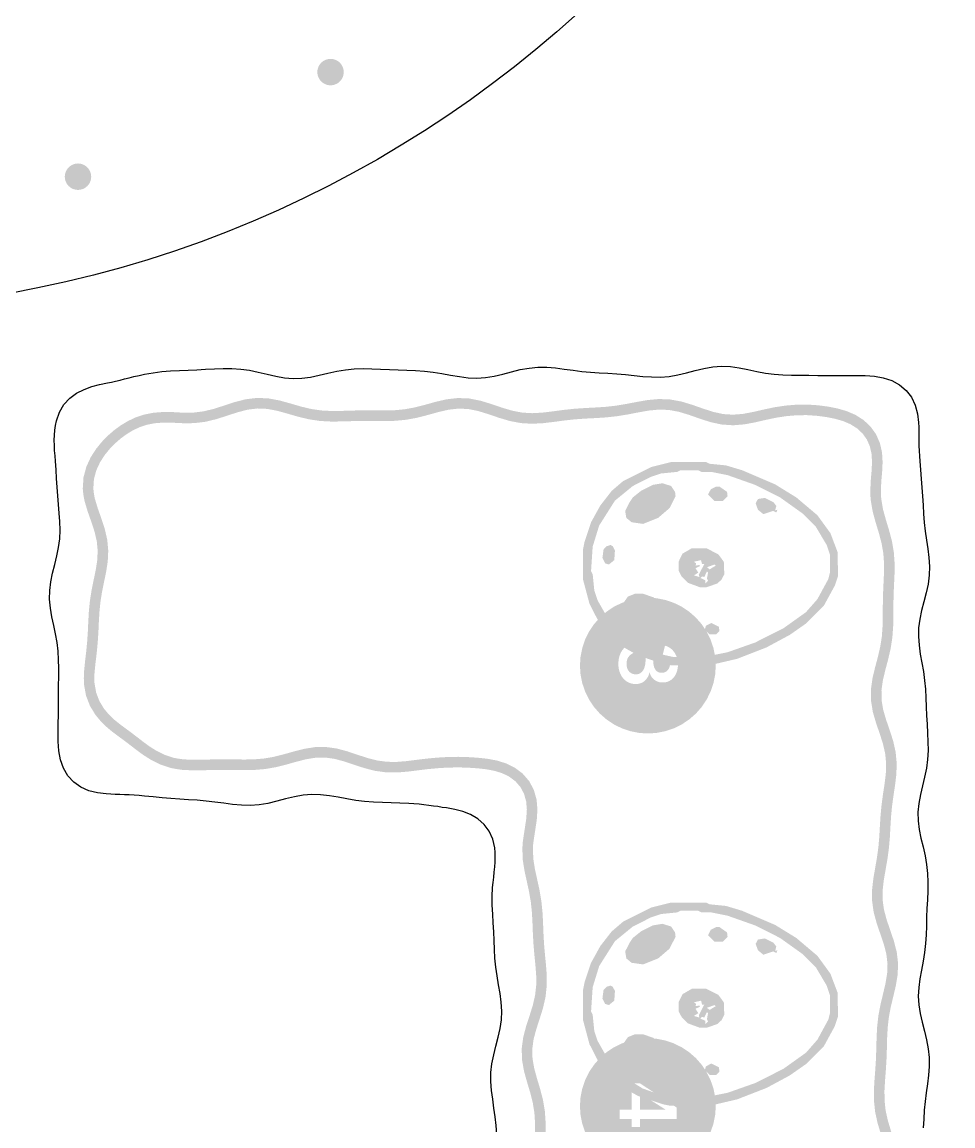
# Model space of a CAD drawing. Header units: millimetres. Extents: x 6 to 299, y 6 to 451.
# Drawn here: x 202.5 to 251.8, y 286.6 to 345.1 of the extents above; entities that cross this region are included whole.
import ezdxf

# ---------------------------------------------------------------- set-up
doc = ezdxf.new("R2010")
doc.units = ezdxf.units.MM
doc.layers.add('CUT', color=1, linetype='Continuous')
doc.layers.add('RASTER', color=7, linetype='Continuous')

msp = doc.modelspace()

# ---------------------------------------------------------------- hatches: boundary and pattern name
at = {"layer": 'RASTER'}
for points in [[(219.55, 342.436), (219.544, 342.344), (219.526, 342.254), (219.497, 342.168), (219.456, 342.086), (219.405, 342.009), (219.345, 341.941), (219.276, 341.88), (219.2, 341.829), (219.118, 341.789), (219.031, 341.759), (218.941, 341.742), (218.85, 341.736), (218.759, 341.742), (218.669, 341.759), (218.582, 341.789), (218.5, 341.829), (218.424, 341.88), (218.355, 341.941), (218.295, 342.009), (218.244, 342.086), (218.203, 342.168), (218.174, 342.254), (218.156, 342.344), (218.15, 342.436), (218.156, 342.527), (218.174, 342.617), (218.203, 342.703), (218.244, 342.786), (218.295, 342.862), (218.355, 342.931), (218.424, 342.991), (218.5, 343.042), (218.582, 343.082), (218.669, 343.112), (218.759, 343.13), (218.85, 343.136), (218.941, 343.13), (219.031, 343.112), (219.118, 343.082), (219.2, 343.042), (219.276, 342.991), (219.345, 342.931), (219.405, 342.862), (219.456, 342.786), (219.497, 342.703), (219.526, 342.617), (219.544, 342.527)], [(206.164, 336.891), (206.158, 336.8), (206.141, 336.71), (206.111, 336.623), (206.071, 336.541), (206.02, 336.465), (205.959, 336.396), (205.891, 336.336), (205.814, 336.285), (205.732, 336.244), (205.646, 336.215), (205.556, 336.197), (205.464, 336.191), (205.373, 336.197), (205.283, 336.215), (205.197, 336.244), (205.114, 336.285), (205.038, 336.336), (204.969, 336.396), (204.909, 336.465), (204.858, 336.541), (204.818, 336.623), (204.788, 336.71), (204.77, 336.8), (204.764, 336.891), (204.77, 336.982), (204.788, 337.072), (204.818, 337.159), (204.858, 337.241), (204.909, 337.317), (204.969, 337.386), (205.038, 337.446), (205.114, 337.497), (205.197, 337.538), (205.283, 337.567), (205.373, 337.585), (205.464, 337.591), (205.556, 337.585), (205.646, 337.567), (205.732, 337.538), (205.814, 337.497), (205.891, 337.446), (205.959, 337.386), (206.02, 337.317), (206.071, 337.241), (206.111, 337.159), (206.141, 337.072), (206.158, 336.982)], [(233.278, 259.427), (232.777, 259.43), (232.336, 259.517), (231.933, 259.675), (231.569, 259.891), (231.246, 260.151), (230.961, 260.444), (230.71, 260.765), (230.492, 261.113), (230.307, 261.489), (230.163, 261.895), (230.07, 262.331), (230.038, 262.8), (230.079, 263.308), (230.131, 263.568), (230.188, 263.843), (230.319, 264.405), (230.415, 264.989), (230.437, 265.586), (230.367, 266.184), (230.217, 266.77), (230.024, 267.339), (229.835, 267.888), (229.691, 268.42), (229.617, 268.941), (229.617, 269.462), (229.679, 269.995), (229.777, 270.544), (229.878, 271.107), (229.958, 271.677), (230.01, 272.246), (230.042, 272.808), (230.074, 273.361), (230.123, 273.909), (230.194, 274.459), (230.276, 275.018), (230.343, 275.591), (230.362, 276.178), (230.309, 276.77), (230.18, 277.358), (229.999, 277.931), (229.808, 278.485), (229.651, 279.021), (229.563, 279.541), (229.557, 280.055), (229.63, 280.579), (229.759, 281.119), (229.911, 281.677), (230.047, 282.249), (230.14, 282.828), (230.185, 283.405), (230.196, 283.974), (230.195, 284.533), (230.201, 285.085), (230.221, 285.638), (230.244, 286.2), (230.25, 286.772), (230.211, 287.354), (230.115, 287.937), (229.969, 288.512), (229.8, 289.072), (229.651, 289.614), (229.557, 290.139), (229.543, 290.653), (229.613, 291.17), (229.755, 291.703), (229.935, 292.255), (230.112, 292.825), (230.245, 293.409), (230.31, 293.998), (230.31, 294.582), (230.267, 295.153), (230.211, 295.712), (230.165, 296.263), (230.135, 296.814), (230.114, 297.372), (230.083, 297.939), (230.023, 298.512), (229.926, 299.085), (229.803, 299.649), (229.682, 300.199), (229.598, 300.732), (229.579, 301.26), (229.59, 301.507), (229.624, 301.759), (229.704, 302.283), (229.782, 302.807), (229.817, 303.343), (229.772, 303.879), (229.626, 304.393), (229.376, 304.859), (229.033, 305.255), (228.618, 305.568), (228.157, 305.794), (227.673, 305.945), (227.177, 306.038), (226.675, 306.093), (226.159, 306.127), (225.618, 306.143), (225.329, 306.137), (225.039, 306.132), (224.493, 306.099), (223.945, 306.048), (223.402, 305.981), (222.869, 305.914), (222.35, 305.873), (221.841, 305.879), (221.334, 305.947), (220.82, 306.076), (220.292, 306.249), (219.746, 306.432), (219.182, 306.583), (218.604, 306.664), (218.024, 306.656), (217.453, 306.566), (216.898, 306.425), (216.359, 306.272), (215.835, 306.141), (215.318, 306.052), (214.801, 306.008), (214.276, 305.999), (213.741, 306.007), (213.198, 306.013), (212.654, 306.006), (212.115, 305.992), (211.586, 305.985), (211.061, 306.007), (210.799, 306.043), (210.542, 306.089), (210.052, 306.25), (209.621, 306.463), (209.24, 306.705), (208.903, 306.952), (208.596, 307.19), (208.302, 307.415), (208.011, 307.629), (207.715, 307.848), (207.414, 308.088), (207.116, 308.369), (206.837, 308.702), (206.6, 309.094), (206.429, 309.541), (206.339, 310.045), (206.334, 310.309), (206.339, 310.579), (206.392, 311.111), (206.456, 311.649), (206.509, 312.195), (206.545, 312.74), (206.569, 313.28), (206.6, 313.811), (206.651, 314.336), (206.734, 314.86), (206.841, 315.392), (206.954, 315.936), (207.041, 316.496), (207.068, 317.069), (207.015, 317.646), (206.885, 318.215), (206.705, 318.769), (206.515, 319.305), (206.356, 319.83), (206.308, 320.09), (206.277, 320.351), (206.309, 320.864), (206.436, 321.331), (206.634, 321.756), (206.878, 322.135), (207.15, 322.468), (207.437, 322.761), (207.735, 323.02), (208.046, 323.247), (208.375, 323.446), (208.728, 323.612), (209.112, 323.74), (209.531, 323.823), (209.988, 323.859), (210.491, 323.853), (210.756, 323.835), (211.044, 323.825), (211.621, 323.828), (212.214, 323.9), (212.8, 324.041), (213.371, 324.224), (213.924, 324.405), (214.457, 324.543), (214.977, 324.606), (215.494, 324.584), (216.023, 324.484), (216.57, 324.332), (217.136, 324.168), (217.715, 324.03), (218.3, 323.943), (218.883, 323.912), (219.455, 323.918), (220.017, 323.936), (220.572, 323.947), (221.128, 323.944), (221.693, 323.939), (222.267, 323.952), (222.85, 324.007), (223.432, 324.113), (224.005, 324.26), (224.562, 324.415), (225.101, 324.54), (225.624, 324.6), (226.14, 324.578), (226.666, 324.474), (227.208, 324.307), (227.77, 324.115), (228.349, 323.943), (228.941, 323.831), (229.535, 323.796), (230.121, 323.827), (230.692, 323.895), (231.251, 323.97), (231.803, 324.03), (232.355, 324.069), (232.915, 324.097), (233.484, 324.135), (234.058, 324.199), (234.63, 324.293), (235.191, 324.403), (235.738, 324.498), (236.268, 324.547), (236.79, 324.527), (237.316, 324.429), (237.855, 324.266), (238.413, 324.069), (238.99, 323.883), (239.584, 323.755), (240.186, 323.715), (240.782, 323.763), (241.362, 323.872), (241.925, 324.002), (242.475, 324.118), (243.019, 324.2), (243.565, 324.247), (243.835, 324.251), (244.11, 324.252), (244.634, 324.217), (245.127, 324.153), (245.59, 324.062), (246.02, 323.938), (246.411, 323.77), (246.757, 323.552), (247.048, 323.282), (247.277, 322.963), (247.437, 322.6), (247.527, 322.199), (247.552, 321.767), (247.53, 321.306), (247.487, 320.815), (247.462, 320.294), (247.462, 320.01), (247.49, 319.71), (247.588, 319.136), (247.745, 318.561), (247.915, 318.003), (248.058, 317.461), (248.151, 316.929), (248.189, 316.395), (248.184, 315.853), (248.159, 315.3), (248.135, 314.737), (248.124, 314.173), (248.122, 313.615), (248.112, 313.066), (248.073, 312.526), (247.99, 311.989), (247.864, 311.445), (247.716, 310.888), (247.578, 310.313), (247.495, 309.721), (247.498, 309.12), (247.595, 308.523), (247.763, 307.942), (247.957, 307.379), (248.131, 306.835), (248.251, 306.306), (248.3, 305.784), (248.283, 305.255), (248.218, 304.713), (248.133, 304.156), (248.057, 303.59), (248.003, 303.021), (247.968, 302.457), (247.937, 301.902), (247.889, 301.355), (247.815, 300.808), (247.719, 300.255), (247.622, 299.688), (247.556, 299.106), (247.555, 298.512), (247.638, 297.917), (247.795, 297.332), (247.989, 296.765), (248.176, 296.217), (248.312, 295.687), (248.373, 295.169), (248.353, 294.65), (248.264, 294.118), (248.134, 293.569), (247.999, 293.004), (247.891, 292.429), (247.825, 291.852), (247.794, 291.281), (247.78, 290.72), (247.762, 290.166), (247.729, 289.614), (247.686, 289.055), (247.652, 288.485), (247.655, 287.903), (247.719, 287.316), (247.846, 286.732), (248.017, 286.161), (248.193, 285.608), (248.331, 285.073), (248.399, 284.554), (248.382, 284.04), (248.285, 283.515), (248.129, 282.973), (247.953, 282.412), (247.799, 281.835), (247.699, 281.25), (247.661, 280.664), (247.673, 280.088), (247.708, 279.524), (247.742, 278.969), (247.761, 278.417), (247.771, 277.859), (247.787, 277.292), (247.831, 276.717), (247.919, 276.139), (248.045, 275.567), (248.187, 275.008), (248.309, 274.466), (248.375, 273.941), (248.365, 273.425), (248.272, 272.904), (248.112, 272.367), (247.917, 271.811), (247.734, 271.236), (247.605, 270.646), (247.556, 270.051), (247.583, 269.462), (247.661, 268.887), (247.756, 268.326), (247.839, 267.776), (247.896, 267.229), (247.933, 266.678), (247.964, 266.118), (248.009, 265.55), (248.079, 264.98), (248.168, 264.418), (248.254, 263.863), (248.277, 263.592), (248.288, 263.325), (248.23, 262.815), (248.083, 262.36), (247.859, 261.96), (247.582, 261.618), (247.276, 261.334), (246.958, 261.099), (246.642, 260.896), (246.328, 260.704), (246.013, 260.509), (245.687, 260.3), (245.339, 260.078), (244.955, 259.855), (244.509, 259.644), (244.748, 259.138), (245.214, 259.359), (245.63, 259.599), (245.989, 259.828), (246.312, 260.035), (246.621, 260.227), (246.939, 260.421), (247.278, 260.639), (247.635, 260.904), (247.993, 261.236), (248.324, 261.647), (248.597, 262.138), (248.778, 262.697), (248.847, 263.29), (248.836, 263.625), (248.81, 263.935), (248.722, 264.504), (248.634, 265.058), (248.567, 265.606), (248.523, 266.155), (248.492, 266.712), (248.455, 267.278), (248.394, 267.848), (248.309, 268.415), (248.215, 268.971), (248.141, 269.513), (248.116, 270.041), (248.159, 270.563), (248.275, 271.09), (248.449, 271.633), (248.645, 272.194), (248.817, 272.774), (248.922, 273.37), (248.935, 273.97), (248.861, 274.563), (248.733, 275.138), (248.59, 275.696), (248.469, 276.241), (248.388, 276.78), (248.346, 277.322), (248.331, 277.872), (248.321, 278.431), (248.301, 278.996), (248.267, 279.558), (248.233, 280.111), (248.222, 280.652), (248.256, 281.184), (248.347, 281.715), (248.491, 282.256), (248.666, 282.812), (248.83, 283.387), (248.939, 283.979), (248.959, 284.582), (248.881, 285.18), (248.731, 285.762), (248.552, 286.326), (248.389, 286.872), (248.272, 287.406), (248.215, 287.935), (248.212, 288.47), (248.245, 289.017), (248.288, 289.576), (248.321, 290.14), (248.34, 290.704), (248.354, 291.259), (248.383, 291.805), (248.445, 292.345), (248.547, 292.888), (248.679, 293.44), (248.813, 294.008), (248.91, 294.593), (248.933, 295.191), (248.863, 295.79), (248.713, 296.377), (248.52, 296.946), (248.331, 297.496), (248.188, 298.029), (248.114, 298.551), (248.115, 299.074), (248.176, 299.609), (248.271, 300.159), (248.369, 300.723), (248.446, 301.293), (248.496, 301.862), (248.527, 302.424), (248.561, 302.978), (248.613, 303.526), (248.688, 304.077), (248.773, 304.637), (248.842, 305.212), (248.86, 305.801), (248.804, 306.395), (248.672, 306.983), (248.489, 307.556), (248.297, 308.111), (248.142, 308.647), (248.056, 309.167), (248.054, 309.683), (248.129, 310.208), (248.259, 310.75), (248.408, 311.31), (248.54, 311.883), (248.629, 312.463), (248.672, 313.04), (248.683, 313.609), (248.685, 314.167), (248.695, 314.72), (248.719, 315.275), (248.745, 315.838), (248.749, 316.413), (248.707, 316.997), (248.606, 317.581), (248.454, 318.156), (248.284, 318.716), (248.135, 319.258), (248.044, 319.791), (248.022, 320.036), (248.022, 320.276), (248.046, 320.777), (248.089, 321.267), (248.113, 321.769), (248.082, 322.277), (247.969, 322.775), (247.764, 323.241), (247.469, 323.653), (247.098, 323.997), (246.672, 324.266), (246.209, 324.465), (245.722, 324.607), (245.217, 324.706), (244.688, 324.775), (244.134, 324.812), (243.83, 324.812), (243.53, 324.806), (242.953, 324.757), (242.375, 324.669), (241.805, 324.549), (241.247, 324.42), (240.707, 324.319), (240.182, 324.276), (239.663, 324.31), (239.136, 324.424), (238.592, 324.6), (238.03, 324.798), (237.448, 324.974), (236.853, 325.083), (236.254, 325.107), (235.664, 325.054), (235.089, 324.954), (234.53, 324.845), (233.981, 324.754), (233.434, 324.693), (232.882, 324.657), (232.321, 324.628), (231.753, 324.588), (231.184, 324.527), (230.622, 324.451), (230.072, 324.385), (229.537, 324.356), (229.01, 324.387), (228.482, 324.488), (227.94, 324.648), (227.381, 324.84), (226.803, 325.017), (226.207, 325.135), (225.603, 325.16), (225.005, 325.092), (224.423, 324.958), (223.86, 324.801), (223.312, 324.661), (222.773, 324.562), (222.235, 324.512), (221.689, 324.499), (221.132, 324.505), (220.568, 324.507), (220.002, 324.496), (219.443, 324.478), (218.895, 324.472), (218.356, 324.501), (217.821, 324.58), (217.279, 324.709), (216.724, 324.871), (216.15, 325.03), (215.558, 325.14), (214.955, 325.166), (214.353, 325.094), (213.766, 324.943), (213.198, 324.757), (212.649, 324.581), (212.114, 324.452), (211.586, 324.387), (211.049, 324.386), (210.784, 324.395), (210.508, 324.413), (209.97, 324.419), (209.455, 324.378), (208.97, 324.282), (208.521, 324.132), (208.111, 323.94), (207.735, 323.714), (207.385, 323.458), (207.052, 323.169), (206.731, 322.841), (206.424, 322.463), (206.142, 322.026), (205.909, 321.522), (205.756, 320.954), (205.717, 320.353), (205.753, 320.009), (205.814, 319.688), (205.983, 319.13), (206.174, 318.588), (206.345, 318.065), (206.462, 317.557), (206.508, 317.057), (206.483, 316.553), (206.403, 316.037), (206.292, 315.504), (206.182, 314.959), (206.096, 314.407), (206.041, 313.855), (206.01, 313.309), (205.985, 312.772), (205.95, 312.24), (205.898, 311.709), (205.835, 311.171), (205.78, 310.619), (205.773, 310.308), (205.783, 309.976), (205.888, 309.392), (206.096, 308.849), (206.38, 308.378), (206.707, 307.986), (207.046, 307.665), (207.373, 307.403), (207.678, 307.178), (207.966, 306.966), (208.254, 306.746), (208.566, 306.504), (208.925, 306.241), (209.348, 305.974), (209.841, 305.731), (210.392, 305.549), (210.711, 305.49), (211.02, 305.448), (211.578, 305.425), (212.126, 305.432), (212.665, 305.446), (213.199, 305.452), (213.734, 305.447), (214.276, 305.439), (214.829, 305.448), (215.39, 305.496), (215.95, 305.593), (216.504, 305.73), (217.043, 305.884), (217.566, 306.017), (218.072, 306.097), (218.569, 306.105), (219.07, 306.034), (219.584, 305.896), (220.115, 305.717), (220.665, 305.538), (221.228, 305.397), (221.799, 305.32), (222.368, 305.313), (222.926, 305.357), (223.471, 305.425), (224.006, 305.491), (224.536, 305.54), (225.065, 305.573), (225.339, 305.577), (225.611, 305.583), (226.133, 305.567), (226.627, 305.535), (227.095, 305.484), (227.538, 305.401), (227.95, 305.274), (228.325, 305.09), (228.65, 304.846), (228.914, 304.542), (229.106, 304.183), (229.22, 303.779), (229.256, 303.338), (229.225, 302.866), (229.15, 302.367), (229.069, 301.84), (229.032, 301.557), (229.019, 301.255), (229.04, 300.677), (229.132, 300.095), (229.256, 299.53), (229.376, 298.979), (229.468, 298.436), (229.524, 297.895), (229.554, 297.346), (229.575, 296.788), (229.606, 296.224), (229.653, 295.66), (229.709, 295.104), (229.75, 294.56), (229.751, 294.029), (229.692, 293.502), (229.571, 292.971), (229.401, 292.426), (229.217, 291.862), (229.064, 291.28), (228.983, 290.683), (229, 290.081), (229.104, 289.49), (229.262, 288.917), (229.429, 288.362), (229.567, 287.822), (229.655, 287.29), (229.689, 286.756), (229.684, 286.214), (229.661, 285.66), (229.641, 285.098), (229.635, 284.535), (229.636, 283.979), (229.626, 283.432), (229.584, 282.894), (229.497, 282.358), (229.368, 281.815), (229.217, 281.258), (229.079, 280.683), (228.998, 280.091), (229.005, 279.49), (229.105, 278.895), (229.274, 278.315), (229.467, 277.755), (229.639, 277.212), (229.755, 276.684), (229.802, 276.162), (229.784, 275.633), (229.72, 275.091), (229.639, 274.535), (229.566, 273.97), (229.515, 273.402), (229.483, 272.84), (229.451, 272.287), (229.401, 271.741), (229.324, 271.196), (229.225, 270.643), (229.125, 270.077), (229.058, 269.495), (229.058, 268.901), (229.142, 268.307), (229.299, 267.723), (229.494, 267.157), (229.68, 266.61), (229.816, 266.081), (229.877, 265.564), (229.857, 265.046), (229.77, 264.514), (229.642, 263.966), (229.581, 263.679), (229.523, 263.375), (229.478, 262.805), (229.514, 262.255), (229.624, 261.743), (229.791, 261.272), (230.002, 260.841), (230.251, 260.443), (230.539, 260.075), (230.87, 259.735), (231.251, 259.43), (231.687, 259.172), (232.18, 258.979), (232.722, 258.872), (233.274, 258.866)]]:
    msp.add_hatch(color=7, dxfattribs=at).paths.add_polyline_path(points)
h = msp.add_hatch(color=7, dxfattribs=at)
h.paths.add_polyline_path([(245.725, 316.999), (245.751, 315.733), (245.579, 315.216), (245.002, 314.157), (244.054, 313.209), (243.193, 312.606), (241.961, 311.943), (240.411, 311.34), (238.946, 310.996), (236.879, 310.996), (236.449, 311.082), (235.157, 311.513), (234.442, 311.917), (233.322, 312.951), (232.978, 313.468), (232.573, 314.269), (232.228, 315.561), (232.228, 317.111), (232.314, 317.542), (232.659, 318.575), (233.15, 319.463), (233.753, 320.238), (234.356, 320.755), (235.846, 321.504), (236.879, 321.762), (238.774, 321.762), (238.946, 321.676), (239.808, 321.59), (240.669, 321.332), (242.418, 320.582), (243.537, 319.893), (244.657, 318.946), (245.346, 317.998)])
h.paths.add_polyline_path([(245.32, 316.853), (245.148, 317.37), (244.571, 318.343), (243.882, 319.032), (242.676, 319.893), (241.358, 320.556), (239.894, 321.073), (239.033, 321.246), (238.516, 321.246), (238.344, 321.332), (237.396, 321.332), (237.224, 321.246), (236.363, 321.159), (235.846, 320.987), (234.872, 320.496), (233.925, 319.721), (233.09, 318.403), (232.745, 317.283), (232.659, 315.991), (232.745, 315.819), (232.831, 314.958), (233.003, 314.441), (233.753, 313.123), (234.27, 312.606), (235.389, 311.917), (236.276, 311.599), (237.052, 311.426), (238.602, 311.426), (239.894, 311.685), (241.358, 312.202), (242.848, 312.951), (244.054, 313.812), (244.657, 314.501), (245.234, 315.561), (245.32, 315.905)], flags=0)
h.paths.add_polyline_path([(242.538, 319.239), (242.478, 319.092), (242.306, 319.178), (241.789, 319.006), (241.505, 319.239), (241.384, 319.583), (241.505, 319.807), (241.875, 319.867), (242.331, 319.635), (242.478, 319.437), (242.418, 319.204)], flags=0)
h.paths.add_polyline_path([(239.868, 320.186), (239.894, 319.954), (239.636, 319.695), (239.205, 319.695), (238.86, 320.04), (239.007, 320.324), (239.291, 320.47), (239.463, 320.47)], flags=0)
h.paths.add_polyline_path([(239.696, 316.482), (239.722, 315.819), (239.575, 315.535), (239.351, 315.328), (238.774, 315.13), (238.43, 315.13), (237.801, 315.363), (237.456, 315.707), (237.31, 315.991), (237.31, 316.508), (237.508, 316.913), (237.999, 317.197), (238.774, 317.197), (239.403, 316.879)], flags=0)
h.paths.add_polyline_path([(239.437, 313.037), (239.463, 312.805), (239.291, 312.632), (238.946, 312.632), (238.688, 312.891), (238.748, 313.089), (239.033, 313.235)], flags=0)
h.paths.add_polyline_path([(239.265, 316.276), (239.205, 316.336), (238.8, 316.19), (238.946, 316.078)], flags=0)
h.paths.add_polyline_path([(238.86, 315.905), (238.8, 315.966), (238.662, 315.673), (238.542, 315.707), (238.456, 315.621), (238.714, 315.501), (238.714, 315.328), (238.86, 315.475), (238.8, 315.587)], flags=0)
h.paths.add_polyline_path([(238.662, 316.362), (238.542, 316.362), (238.49, 316.569), (238.111, 316.482), (238.232, 316.396), (238.197, 316.276), (238.404, 316.31), (238.43, 316.25), (238.197, 316.138), (238.344, 315.905), (238.111, 315.759), (238.404, 315.673), (238.369, 315.793)], flags=0)
h.paths.add_polyline_path([(237.112, 320.186), (237.138, 319.954), (236.819, 319.325), (236.216, 318.808), (235.415, 318.489), (234.812, 318.575), (234.528, 318.808), (234.468, 319.178), (234.7, 319.635), (234.872, 319.893), (235.303, 320.238), (235.932, 320.556), (236.449, 320.643), (236.905, 320.496)], flags=0)
h.paths.add_polyline_path([(236.94, 313.554), (236.965, 313.063), (236.853, 312.83), (236.535, 312.632), (235.846, 312.632), (234.959, 313.037), (234.528, 313.468), (234.295, 313.924), (234.295, 314.183), (234.614, 314.639), (234.984, 314.786), (235.415, 314.786), (235.992, 314.588), (235.958, 314.467), (236.164, 314.157), (236.044, 314.036), (236.363, 314.01), (236.474, 313.864), (236.595, 313.898), (236.595, 313.778), (236.449, 313.666), (236.535, 313.58), (236.767, 313.778), (236.733, 313.864), (236.044, 314.467), (236.104, 314.527), (236.474, 314.295), (236.819, 313.864), (236.879, 313.752), (236.819, 313.606)], flags=0)
h.paths.add_polyline_path([(233.925, 317.085), (233.891, 316.569), (233.606, 316.336), (233.408, 316.396), (233.262, 316.681), (233.322, 317.137), (233.494, 317.309), (233.692, 317.37), (233.804, 317.309)], flags=0)
h = msp.add_hatch(color=7, dxfattribs=at)
h.paths.add_polyline_path([(239.269, 310.979), (239.239, 310.509), (239.147, 310.047), (238.995, 309.601), (238.787, 309.179), (238.526, 308.787), (238.215, 308.433), (237.861, 308.123), (237.47, 307.861), (237.047, 307.653), (236.601, 307.502), (236.14, 307.41), (235.67, 307.379), (235.2, 307.41), (234.738, 307.502), (234.292, 307.653), (233.87, 307.861), (233.479, 308.123), (233.125, 308.433), (232.814, 308.787), (232.552, 309.179), (232.344, 309.601), (232.193, 310.047), (232.101, 310.509), (232.07, 310.979), (232.101, 311.449), (232.193, 311.91), (232.344, 312.356), (232.552, 312.778), (232.814, 313.17), (233.125, 313.524), (233.479, 313.834), (233.87, 314.096), (234.292, 314.304), (234.738, 314.456), (235.2, 314.548), (235.67, 314.578), (236.14, 314.548), (236.601, 314.456), (237.047, 314.304), (237.47, 314.096), (237.861, 313.834), (238.215, 313.524), (238.526, 313.17), (238.787, 312.778), (238.995, 312.356), (239.147, 311.91), (239.239, 311.449)])
h.paths.add_polyline_path([(235.954, 311.374), (235.547, 311.374), (235.547, 311.246), (235.546, 311.216), (235.545, 311.186), (235.543, 311.156), (235.54, 311.125), (235.537, 311.093), (235.532, 311.062), (235.527, 311.03), (235.521, 310.998), (235.514, 310.966), (235.506, 310.934), (235.498, 310.904), (235.488, 310.874), (235.477, 310.845), (235.465, 310.817), (235.452, 310.789), (235.438, 310.762), (235.423, 310.736), (235.407, 310.711), (235.389, 310.687), (235.37, 310.665), (235.35, 310.643), (235.328, 310.623), (235.305, 310.604), (235.281, 310.586), (235.256, 310.569), (235.228, 310.555), (235.2, 310.543), (235.17, 310.533), (235.139, 310.526), (235.106, 310.52), (235.072, 310.517), (235.037, 310.516), (235.004, 310.516), (234.972, 310.519), (234.941, 310.523), (234.912, 310.528), (234.884, 310.535), (234.857, 310.543), (234.832, 310.553), (234.808, 310.565), (234.785, 310.577), (234.763, 310.591), (234.742, 310.605), (234.723, 310.621), (234.704, 310.637), (234.687, 310.655), (234.67, 310.673), (234.655, 310.692), (234.64, 310.712), (234.627, 310.733), (234.615, 310.754), (234.603, 310.776), (234.593, 310.798), (234.583, 310.822), (234.575, 310.846), (234.568, 310.87), (234.561, 310.895), (234.556, 310.92), (234.551, 310.945), (234.547, 310.97), (234.544, 310.994), (234.542, 311.019), (234.54, 311.043), (234.54, 311.068), (234.542, 311.127), (234.548, 311.183), (234.557, 311.237), (234.571, 311.287), (234.588, 311.335), (234.609, 311.38), (234.634, 311.422), (234.663, 311.461), (234.695, 311.497), (234.728, 311.53), (234.763, 311.56), (234.8, 311.588), (234.839, 311.612), (234.879, 311.633), (234.921, 311.651), (234.965, 311.667), (234.816, 312.143), (234.77, 312.127), (234.726, 312.11), (234.683, 312.091), (234.642, 312.071), (234.602, 312.049), (234.564, 312.026), (234.528, 312.001), (234.493, 311.975), (234.46, 311.947), (234.428, 311.918), (234.398, 311.889), (234.37, 311.858), (234.343, 311.826), (234.318, 311.793), (234.294, 311.759), (234.272, 311.724), (234.252, 311.688), (234.233, 311.651), (234.215, 311.614), (234.199, 311.575), (234.184, 311.535), (234.17, 311.495), (234.158, 311.454), (234.147, 311.412), (234.138, 311.369), (234.129, 311.326), (234.122, 311.282), (234.117, 311.237), (234.112, 311.191), (234.109, 311.145), (234.107, 311.098), (234.107, 311.051), (234.108, 311.003), (234.11, 310.956), (234.115, 310.908), (234.121, 310.861), (234.129, 310.814), (234.139, 310.767), (234.151, 310.72), (234.164, 310.673), (234.179, 310.627), (234.196, 310.582), (234.215, 310.538), (234.236, 310.495), (234.258, 310.453), (234.282, 310.413), (234.308, 310.373), (234.336, 310.335), (234.366, 310.298), (234.397, 310.263), (234.43, 310.23), (234.466, 310.199), (234.503, 310.17), (234.542, 310.142), (234.582, 310.117), (234.625, 310.093), (234.669, 310.072), (234.716, 310.053), (234.764, 310.037), (234.814, 310.025), (234.866, 310.015), (234.92, 310.007), (234.975, 310.003), (235.033, 310.002), (235.101, 310.004), (235.167, 310.012), (235.231, 310.026), (235.291, 310.045), (235.349, 310.069), (235.404, 310.099), (235.457, 310.133), (235.506, 310.174), (235.552, 310.218), (235.594, 310.266), (235.632, 310.317), (235.665, 310.372), (235.694, 310.429), (235.719, 310.49), (235.739, 310.554), (235.755, 310.622), (235.763, 310.622), (235.78, 310.562), (235.801, 310.505), (235.826, 310.451), (235.855, 310.4), (235.888, 310.353), (235.925, 310.308), (235.967, 310.267), (236.012, 310.229), (236.06, 310.195), (236.11, 310.165), (236.161, 310.14), (236.214, 310.119), (236.269, 310.103), (236.325, 310.092), (236.383, 310.085), (236.443, 310.082), (236.493, 310.084), (236.542, 310.087), (236.589, 310.093), (236.634, 310.102), (236.678, 310.112), (236.72, 310.125), (236.761, 310.141), (236.8, 310.159), (236.837, 310.179), (236.873, 310.201), (236.908, 310.224), (236.94, 310.25), (236.972, 310.277), (237.002, 310.306), (237.03, 310.337), (237.057, 310.369), (237.082, 310.403), (237.106, 310.439), (237.128, 310.475), (237.148, 310.514), (237.167, 310.553), (237.184, 310.594), (237.2, 310.636), (237.214, 310.679), (237.226, 310.724), (237.237, 310.769), (237.246, 310.814), (237.254, 310.86), (237.259, 310.907), (237.264, 310.954), (237.266, 311.002), (237.267, 311.051), (237.266, 311.095), (237.264, 311.139), (237.26, 311.182), (237.254, 311.225), (237.247, 311.267), (237.238, 311.309), (237.228, 311.35), (237.216, 311.391), (237.203, 311.431), (237.188, 311.469), (237.172, 311.507), (237.155, 311.544), (237.136, 311.58), (237.117, 311.615), (237.096, 311.649), (237.074, 311.682), (237.05, 311.713), (237.026, 311.744), (237, 311.773), (236.974, 311.802), (236.946, 311.829), (236.918, 311.854), (236.888, 311.879), (236.857, 311.903), (236.825, 311.925), (236.793, 311.945), (236.759, 311.964), (236.725, 311.981), (236.69, 311.996), (236.654, 312.01), (236.617, 312.022), (236.579, 312.032), (236.456, 311.552), (236.498, 311.539), (236.538, 311.524), (236.577, 311.506), (236.613, 311.486), (236.647, 311.464), (236.679, 311.439), (236.708, 311.412), (236.736, 311.382), (236.761, 311.35), (236.782, 311.317), (236.801, 311.281), (236.816, 311.243), (236.827, 311.203), (236.836, 311.162), (236.841, 311.118), (236.842, 311.072), (236.842, 311.049), (236.84, 311.026), (236.838, 311.003), (236.835, 310.98), (236.831, 310.958), (236.825, 310.936), (236.819, 310.913), (236.812, 310.892), (236.805, 310.87), (236.796, 310.849), (236.787, 310.829), (236.776, 310.81), (236.765, 310.791), (236.753, 310.773), (236.741, 310.755), (236.727, 310.739), (236.713, 310.723), (236.698, 310.707), (236.682, 310.693), (236.666, 310.68), (236.648, 310.667), (236.63, 310.655), (236.611, 310.645), (236.592, 310.635), (236.571, 310.626), (236.55, 310.618), (236.528, 310.611), (236.506, 310.606), (236.482, 310.602), (236.459, 310.599), (236.434, 310.597), (236.409, 310.596), (236.375, 310.597), (236.342, 310.6), (236.311, 310.604), (236.282, 310.611), (236.254, 310.619), (236.229, 310.629), (236.204, 310.64), (236.182, 310.654), (236.16, 310.669), (236.14, 310.685), (236.121, 310.702), (236.104, 310.72), (236.087, 310.74), (236.071, 310.76), (236.057, 310.782), (236.044, 310.805), (236.031, 310.828), (236.02, 310.852), (236.01, 310.877), (236.001, 310.903), (235.992, 310.929), (235.985, 310.955), (235.979, 310.983), (235.974, 311.011), (235.969, 311.039), (235.965, 311.067), (235.962, 311.095), (235.959, 311.124), (235.957, 311.152), (235.956, 311.181), (235.955, 311.209), (235.954, 311.238), (235.954, 311.374)], flags=0)
h = msp.add_hatch(color=7, dxfattribs=at)
h.paths.add_polyline_path([(245.725, 293.649), (245.751, 292.383), (245.579, 291.866), (245.002, 290.807), (244.054, 289.859), (243.193, 289.256), (241.961, 288.593), (240.411, 287.99), (238.946, 287.646), (236.879, 287.646), (236.449, 287.732), (235.157, 288.163), (234.442, 288.567), (233.322, 289.601), (232.978, 290.118), (232.573, 290.919), (232.228, 292.211), (232.228, 293.761), (232.314, 294.192), (232.659, 295.225), (233.15, 296.113), (233.753, 296.888), (234.356, 297.405), (235.846, 298.154), (236.879, 298.412), (238.774, 298.412), (238.946, 298.326), (239.808, 298.24), (240.669, 297.982), (242.418, 297.232), (243.537, 296.543), (244.657, 295.596), (245.346, 294.648)])
h.paths.add_polyline_path([(245.32, 293.503), (245.148, 294.02), (244.571, 294.993), (243.882, 295.682), (242.676, 296.543), (241.358, 297.206), (239.894, 297.723), (239.033, 297.896), (238.516, 297.896), (238.344, 297.982), (237.396, 297.982), (237.224, 297.896), (236.363, 297.809), (235.846, 297.637), (234.872, 297.146), (233.925, 296.371), (233.09, 295.053), (232.745, 293.933), (232.659, 292.641), (232.745, 292.469), (232.831, 291.608), (233.003, 291.091), (233.753, 289.773), (234.27, 289.256), (235.389, 288.567), (236.276, 288.249), (237.052, 288.076), (238.602, 288.076), (239.894, 288.335), (241.358, 288.852), (242.848, 289.601), (244.054, 290.462), (244.657, 291.151), (245.234, 292.211), (245.32, 292.555)], flags=0)
h.paths.add_polyline_path([(242.538, 295.889), (242.478, 295.742), (242.306, 295.828), (241.789, 295.656), (241.505, 295.889), (241.384, 296.233), (241.505, 296.457), (241.875, 296.517), (242.331, 296.285), (242.478, 296.087), (242.418, 295.854)], flags=0)
h.paths.add_polyline_path([(239.868, 296.836), (239.894, 296.604), (239.636, 296.345), (239.205, 296.345), (238.86, 296.69), (239.007, 296.974), (239.291, 297.12), (239.463, 297.12)], flags=0)
h.paths.add_polyline_path([(239.696, 293.132), (239.722, 292.469), (239.575, 292.185), (239.351, 291.978), (238.774, 291.78), (238.43, 291.78), (237.801, 292.013), (237.456, 292.357), (237.31, 292.641), (237.31, 293.158), (237.508, 293.563), (237.999, 293.847), (238.774, 293.847), (239.403, 293.529)], flags=0)
h.paths.add_polyline_path([(239.437, 289.687), (239.463, 289.455), (239.291, 289.282), (238.946, 289.282), (238.688, 289.541), (238.748, 289.739), (239.033, 289.885)], flags=0)
h.paths.add_polyline_path([(239.265, 292.926), (239.205, 292.986), (238.8, 292.84), (238.946, 292.728)], flags=0)
h.paths.add_polyline_path([(238.86, 292.555), (238.8, 292.616), (238.662, 292.323), (238.542, 292.357), (238.456, 292.271), (238.714, 292.151), (238.714, 291.978), (238.86, 292.125), (238.8, 292.237)], flags=0)
h.paths.add_polyline_path([(238.662, 293.012), (238.542, 293.012), (238.49, 293.219), (238.111, 293.132), (238.232, 293.046), (238.197, 292.926), (238.404, 292.96), (238.43, 292.9), (238.197, 292.788), (238.344, 292.555), (238.111, 292.409), (238.404, 292.323), (238.369, 292.443)], flags=0)
h.paths.add_polyline_path([(237.112, 296.836), (237.138, 296.604), (236.819, 295.975), (236.216, 295.458), (235.415, 295.139), (234.812, 295.225), (234.528, 295.458), (234.468, 295.828), (234.7, 296.285), (234.872, 296.543), (235.303, 296.888), (235.932, 297.206), (236.449, 297.293), (236.905, 297.146)], flags=0)
h.paths.add_polyline_path([(236.94, 290.204), (236.965, 289.713), (236.853, 289.48), (236.535, 289.282), (235.846, 289.282), (234.959, 289.687), (234.528, 290.118), (234.295, 290.574), (234.295, 290.833), (234.614, 291.289), (234.984, 291.436), (235.415, 291.436), (235.992, 291.238), (235.958, 291.117), (236.164, 290.807), (236.044, 290.686), (236.363, 290.66), (236.474, 290.514), (236.595, 290.548), (236.595, 290.428), (236.449, 290.316), (236.535, 290.23), (236.767, 290.428), (236.733, 290.514), (236.044, 291.117), (236.104, 291.177), (236.474, 290.945), (236.819, 290.514), (236.879, 290.402), (236.819, 290.256)], flags=0)
h.paths.add_polyline_path([(233.925, 293.735), (233.891, 293.219), (233.606, 292.986), (233.408, 293.046), (233.262, 293.331), (233.322, 293.787), (233.494, 293.959), (233.692, 294.02), (233.804, 293.959)], flags=0)
h = msp.add_hatch(color=7, dxfattribs=at)
h.paths.add_polyline_path([(239.269, 287.629), (239.239, 287.159), (239.147, 286.697), (238.995, 286.251), (238.787, 285.829), (238.526, 285.437), (238.215, 285.083), (237.861, 284.773), (237.47, 284.511), (237.047, 284.303), (236.601, 284.152), (236.14, 284.06), (235.67, 284.029), (235.2, 284.06), (234.738, 284.152), (234.292, 284.303), (233.87, 284.511), (233.479, 284.773), (233.125, 285.083), (232.814, 285.437), (232.552, 285.829), (232.344, 286.251), (232.193, 286.697), (232.101, 287.159), (232.07, 287.629), (232.101, 288.099), (232.193, 288.56), (232.344, 289.006), (232.552, 289.428), (232.814, 289.82), (233.125, 290.174), (233.479, 290.484), (233.87, 290.746), (234.292, 290.954), (234.738, 291.106), (235.2, 291.198), (235.67, 291.228), (236.14, 291.198), (236.601, 291.106), (237.047, 290.954), (237.47, 290.746), (237.861, 290.484), (238.215, 290.174), (238.526, 289.82), (238.787, 289.428), (238.995, 289.006), (239.147, 288.56), (239.239, 288.099)])
h.paths.add_polyline_path([(234.808, 287.446), (234.183, 287.446), (234.183, 286.945), (234.808, 286.945), (234.808, 286.524), (235.245, 286.524), (235.245, 286.945), (237.19, 286.945), (237.19, 287.556), (235.258, 288.835), (234.808, 288.835), (234.808, 287.446)], flags=0)
h.paths.add_polyline_path([(236.592, 287.446), (235.245, 287.446), (235.245, 288.308), (236.592, 287.455), (236.592, 287.446)], flags=0)

# ---------------------------------------------------------------- linework, layer by layer
at = {"layer": 'CUT'}
msp.add_lwpolyline([(227.659, 286.129), (227.624, 286.595), (227.576, 287.061), (227.513, 287.527), (227.444, 287.994), (227.384, 288.462), (227.348, 288.932), (227.353, 289.403), (227.405, 289.874), (227.499, 290.343), (227.619, 290.812), (227.744, 291.278), (227.848, 291.743), (227.914, 292.206), (227.931, 292.669), (227.902, 293.132), (227.837, 293.597), (227.755, 294.064), (227.675, 294.531), (227.608, 295), (227.562, 295.468), (227.534, 295.936), (227.516, 296.404), (227.498, 296.871), (227.475, 297.337), (227.448, 297.804), (227.425, 298.272), (227.419, 298.741), (227.442, 299.208), (227.464, 299.489), (227.499, 299.77), (227.523, 300.036), (227.555, 300.305), (227.569, 300.561), (227.583, 300.822), (227.571, 301.068), (227.552, 301.32), (227.447, 301.781), (227.257, 302.201), (226.989, 302.563), (226.657, 302.857), (226.277, 303.082), (225.868, 303.243), (225.44, 303.355), (224.997, 303.436), (224.767, 303.465), (224.54, 303.503), (224.299, 303.53), (224.059, 303.567), (223.803, 303.594), (223.547, 303.627), (223.272, 303.647), (222.994, 303.67), (222.53, 303.691), (222.063, 303.707), (221.596, 303.721), (221.128, 303.741), (220.659, 303.776), (220.191, 303.833), (219.722, 303.909), (219.255, 303.996), (218.79, 304.076), (218.325, 304.131), (217.862, 304.144), (217.399, 304.108), (216.936, 304.025), (216.47, 303.91), (216.003, 303.785), (215.534, 303.673), (215.064, 303.595), (214.593, 303.561), (214.123, 303.572), (213.654, 303.617), (213.186, 303.679), (212.719, 303.743), (212.253, 303.797), (211.787, 303.837), (211.321, 303.866), (210.854, 303.894), (210.386, 303.927), (209.918, 303.97), (209.451, 304.019), (208.987, 304.062), (208.71, 304.089), (208.437, 304.105), (208.181, 304.127), (207.924, 304.135), (207.682, 304.15), (207.435, 304.154), (207.2, 304.169), (206.959, 304.179), (206.492, 304.235), (206.04, 304.347), (205.617, 304.532), (205.241, 304.796), (204.928, 305.135), (204.691, 305.536), (204.533, 305.982), (204.446, 306.456), (204.429, 306.708), (204.412, 306.952), (204.413, 307.209), (204.409, 307.462), (204.418, 307.728), (204.418, 307.991), (204.428, 308.27), (204.43, 308.55), (204.436, 309.005), (204.435, 309.462), (204.436, 309.92), (204.44, 310.377), (204.444, 310.834), (204.438, 311.29), (204.412, 311.745), (204.359, 312.2), (204.28, 312.656), (204.183, 313.112), (204.084, 313.571), (204.004, 314.03), (203.96, 314.491), (203.965, 314.953), (204.019, 315.414), (204.114, 315.874), (204.229, 316.332), (204.345, 316.789), (204.439, 317.244), (204.499, 317.698), (204.52, 318.152), (204.508, 318.607), (204.474, 319.063), (204.431, 319.52), (204.39, 319.978), (204.358, 320.436), (204.331, 320.893), (204.305, 321.35), (204.27, 321.807), (204.25, 322.091), (204.225, 322.378), (204.216, 322.65), (204.205, 322.926), (204.216, 323.186), (204.229, 323.451), (204.269, 323.699), (204.318, 323.953), (204.48, 324.407), (204.721, 324.813), (205.03, 325.153), (205.39, 325.421), (205.783, 325.62), (206.19, 325.763), (206.605, 325.868), (207.03, 325.962), (207.245, 326.004), (207.46, 326.059), (207.691, 326.111), (207.922, 326.175), (208.173, 326.234), (208.427, 326.303), (208.702, 326.361), (208.982, 326.421), (209.446, 326.498), (209.911, 326.557), (210.376, 326.597), (210.84, 326.621), (211.304, 326.638), (211.767, 326.657), (212.23, 326.681), (212.694, 326.708), (213.159, 326.727), (213.624, 326.726), (214.09, 326.695), (214.557, 326.628), (215.022, 326.532), (215.486, 326.419), (215.948, 326.312), (216.409, 326.231), (216.868, 326.195), (217.327, 326.21), (217.787, 326.272), (218.249, 326.37), (218.712, 326.481), (219.177, 326.584), (219.642, 326.662), (220.109, 326.708), (220.574, 326.721), (221.039, 326.711), (221.503, 326.69), (221.967, 326.669), (222.43, 326.652), (222.893, 326.638), (223.357, 326.62), (223.822, 326.587), (224.288, 326.534), (224.752, 326.461), (225.216, 326.375), (225.679, 326.293), (226.14, 326.233), (226.599, 326.212), (227.059, 326.24), (227.519, 326.314), (227.98, 326.423), (228.443, 326.548), (228.908, 326.663), (229.375, 326.749), (229.842, 326.793), (230.309, 326.791), (230.775, 326.754), (231.239, 326.695), (231.703, 326.631), (232.165, 326.574), (232.628, 326.531), (233.09, 326.499), (233.554, 326.472), (234.018, 326.441), (234.482, 326.402), (234.946, 326.354), (235.408, 326.308), (235.87, 326.276), (236.331, 326.273), (236.791, 326.309), (237.251, 326.384), (237.713, 326.491), (238.176, 326.612), (238.641, 326.724), (239.108, 326.805), (239.575, 326.84), (240.043, 326.823), (240.51, 326.761), (240.975, 326.671), (241.438, 326.572), (241.9, 326.484), (242.361, 326.419), (242.823, 326.381), (243.285, 326.365), (243.747, 326.363), (244.211, 326.364), (244.674, 326.361), (245.138, 326.356), (245.599, 326.355), (245.879, 326.352), (246.157, 326.357), (246.418, 326.351), (246.683, 326.355), (246.932, 326.347), (247.187, 326.346), (247.429, 326.329), (247.678, 326.312), (248.151, 326.233), (248.599, 326.088), (249.008, 325.866), (249.36, 325.567), (249.639, 325.2), (249.837, 324.781), (249.959, 324.328), (250.017, 323.856), (250.025, 323.611), (250.036, 323.373), (250.034, 323.122), (250.041, 322.877), (250.041, 322.618), (250.054, 322.361), (250.061, 322.087), (250.08, 321.81), (250.115, 321.349), (250.159, 320.884), (250.2, 320.419), (250.233, 319.954), (250.259, 319.488), (250.287, 319.024), (250.323, 318.56), (250.374, 318.097), (250.439, 317.632), (250.507, 317.167), (250.564, 316.701), (250.593, 316.233), (250.581, 315.764), (250.522, 315.296), (250.423, 314.829), (250.301, 314.363), (250.178, 313.899), (250.079, 313.437), (250.02, 312.976), (250.009, 312.515), (250.044, 312.053), (250.112, 311.59), (250.194, 311.126), (250.273, 310.66), (250.337, 310.194), (250.381, 309.728), (250.407, 309.262), (250.425, 308.797), (250.443, 308.332), (250.467, 307.868), (250.493, 307.403), (250.515, 306.937), (250.519, 306.47), (250.494, 306.002), (250.434, 305.535), (250.342, 305.068), (250.23, 304.602), (250.12, 304.138), (250.033, 303.676), (249.988, 303.215), (249.994, 302.755), (250.05, 302.294), (250.143, 301.831), (250.254, 301.367), (250.36, 300.901), (250.443, 300.434), (250.494, 299.966), (250.511, 299.499), (250.504, 299.033), (250.484, 298.567), (250.462, 298.102), (250.445, 297.638), (250.431, 297.173), (250.414, 296.708), (250.383, 296.241), (250.333, 295.775), (250.261, 295.308), (250.176, 294.843), (250.092, 294.379), (250.029, 293.917), (250.003, 293.456), (250.025, 292.995), (250.095, 292.534), (250.202, 292.071), (250.326, 291.607), (250.444, 291.14), (250.534, 290.673), (250.582, 290.204), (250.584, 289.736), (250.549, 289.268), (250.491, 288.802), (250.426, 288.337), (250.368, 287.873), (250.324, 287.41), (250.292, 286.946), (250.265, 286.481)], dxfattribs=at)
msp.add_circle((191.1, 390.5), 60.74, dxfattribs=at)

doc.saveas('drawing.dxf')
